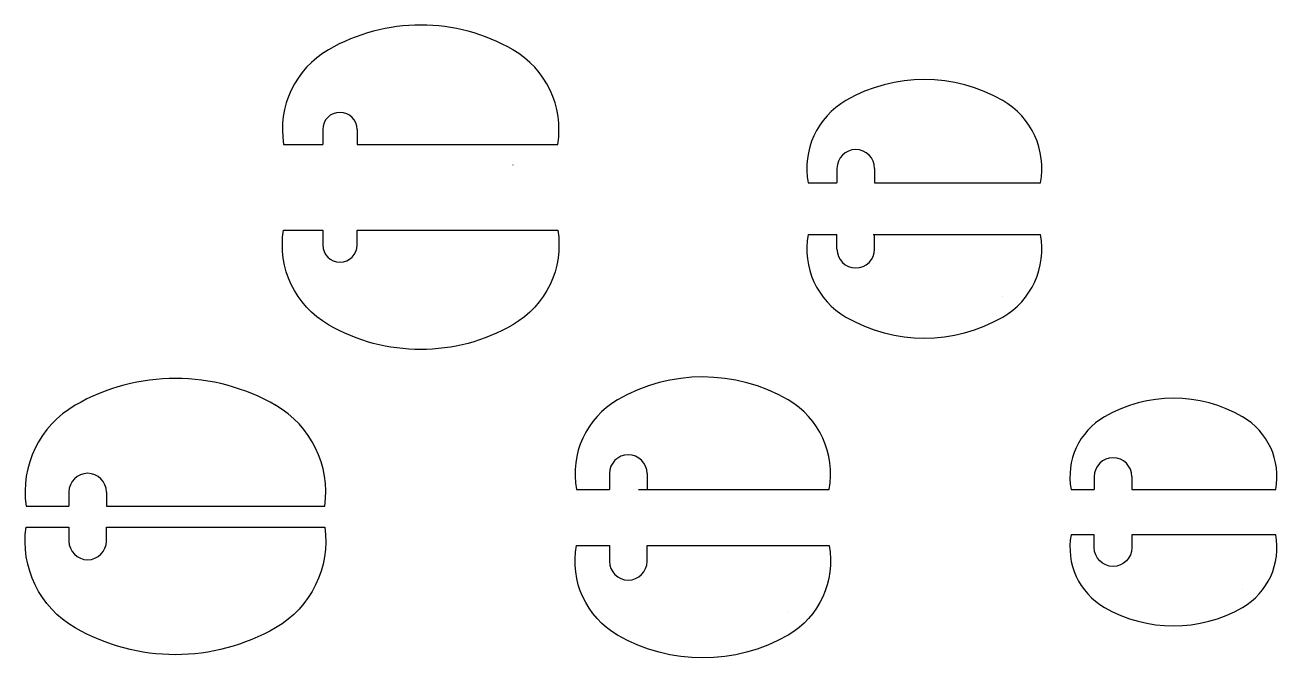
# Model space of a CAD drawing. Header units: millimetres. Extents: x 440 to 1439, y -60 to 445.
import ezdxf

# ---------------------------------------------------------------- set-up
doc = ezdxf.new("R2010")
doc.units = ezdxf.units.MM
doc.header["$MEASUREMENT"] = 0

msp = doc.modelspace()

# ---------------------------------------------------------------- linework, layer by layer
for p, q in [((677.23, 361.98), (677.23, 350.21)), ((704.83, 361.98), (704.83, 350.21)), ((645.97, 350.21), (677.23, 350.21)), ((704.83, 350.21), (864.88, 350.21)), ((1087.69, 331.04), (1087.69, 319.42)), ((1117.69, 331.04), (1117.69, 319.42)), ((1064.67, 319.42), (1087.69, 319.42)), ((1117.69, 319.42), (1250.18, 319.42)), ((1064.67, 278.25), (1087.69, 278.25)), ((1087.69, 266.64), (1087.69, 278.25)), ((1116.49, 278.25), (1250.18, 278.25)), ((1117.69, 266.64), (1117.69, 278.25)), ((906.11, 87.51), (906.11, 74.89)), ((936.11, 87.51), (936.11, 74.89)), ((1293.06, 85.13), (1293.06, 74.91)), ((1323.06, 85.13), (1323.06, 74.91)), ((474.65, 72.74), (474.65, 61.6)), ((504.65, 72.74), (504.65, 61.6)), ((879.79, 74.89), (906.11, 74.89)), ((929.21, 74.89), (1081.43, 74.89)), ((1274.59, 74.91), (1293.06, 74.91)), ((1323.06, 74.91), (1437.91, 74.91)), ((440.43, 61.6), (474.65, 61.6)), ((504.65, 61.6), (678.87, 61.6))]:
    msp.add_line(p, q)
for points in [[(864.88, 281.75, -0.311477), (829.03, 206.25, -0.267949), (681.83, 206.25, -0.311477), (645.97, 281.75), (677.23, 281.75), (677.23, 269.98, 1), (704.83, 269.98), (704.83, 281.75)], [(479.65, -35.55, -0.305735), (440.43, 44.87), (474.65, 44.87), (474.65, 33.73, 1), (504.65, 33.73), (504.65, 44.87), (678.87, 44.87, -0.305735), (639.65, -35.55, -0.267949)], [(1081.43, 30.14, -0.318664), (1048.61, -41.38, -0.267949), (912.61, -41.38, -0.318664), (879.79, 30.14), (906.11, 30.14), (906.11, 17.51, 1), (936.11, 17.51), (936.11, 30.14)], [(1293.06, 38.66), (1274.59, 38.66, 0.318664), (1301.17, -19.27, 0.267949), (1411.33, -19.27, 0.318664), (1437.91, 38.66), (1323.06, 38.66), (1323.06, 28.43, -1), (1293.06, 28.43)]]:
    msp.add_lwpolyline(points, format="xyb", close=True)
for points in [[(440.43, 44.87), (474.65, 44.87), (474.65, 33.73, 1), (504.65, 33.73), (504.65, 44.87)], [(440.43, 44.87), (474.65, 44.87), (474.65, 33.73, 1), (504.65, 33.73), (504.65, 44.87)], [(639.65, -35.55, -0.267949), (479.65, -35.55)]]:
    msp.add_lwpolyline(points, format="xyb")
for centre, radius, start, end in [((755.43, 298.25), 147.2, 59.90949, 120), ((718.63, 361.98), 73.6, 120, 189.20234), ((792.23, 361.98), 73.6, 350.79766, 60), ((1157.43, 276.86), 125.12, 59.90949, 120), ((1126.15, 331.04), 62.56, 120, 190.70093), ((1188.71, 331.04), 62.56, 349.29907, 60), ((691.03, 361.98), 13.8, 0, 180), ((1102.69, 331.04), 15, 0, 180), ((755.43, 206.25), 147.2, 59.90949, 60), ((1126.15, 266.64), 62.56, 169.29907, 240), ((1188.71, 266.64), 62.56, 300, 10.70093), ((1102.69, 266.64), 15, 180, 0), ((1157.43, 120.46), 125.12, 59.90949, 60), ((1157.43, 320.82), 125.12, 240, 300), ((559.65, 3.45), 160, 59.90949, 120), ((980.61, 28.62), 136, 59.90949, 120), ((519.65, 72.74), 80, 120, 188.00089), ((599.65, 72.74), 80, -8.00089, 60), ((946.61, 87.51), 68, 120, 190.70093), ((1014.61, 87.51), 68, 349.29907, 60), ((1356.25, 37.43), 110.16, 59.90949, 120), ((1328.71, 85.13), 55.08, 120, 190.70093), ((1383.79, 85.13), 55.08, 349.29907, 60), ((921.11, 87.51), 15, 0, 180), ((1308.06, 85.13), 15, 0, 180), ((489.65, 72.74), 15, 0, 180), ((1356.25, -100.27), 110.16, 59.90949, 60), ((980.61, -141.38), 136, 59.90949, 60)]:
    msp.add_arc(centre, radius, start, end)

doc.saveas('drawing.dxf')
